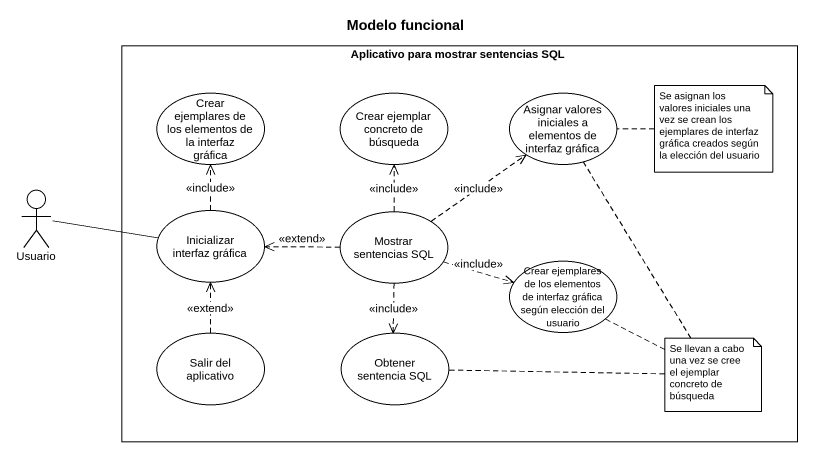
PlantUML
@startuml
title Modelo funcional
rectangle "Aplicativo para mostrar sentencias SQL" as Aplicativo_para_mostrar {
  usecase "Crear ejemplares de los elementos de la interfaz gráfica" as Crear_ejemplares_de_los
  usecase "Crear ejemplar concreto de búsqueda" as Crear_ejemplar_concreto_de
  usecase "Asignar valores iniciales a elementos de interfaz gráfica" as Asignar_valores_iniciales_a
  usecase "Inicializar interfaz gráfica" as Inicializar_interfaz_gráfica
  usecase "Mostrar sentencias SQL" as Mostrar_sentencias_SQL
  usecase "Crear ejemplares de los elementos de interfaz gráfica según elección del usuario" as Crear_ejemplares_de_los_2
  usecase "Salir del aplicativo" as Salir_del_aplicativo
  usecase "Obtener sentencia SQL" as Obtener_sentencia_SQL
}
actor Usuario
Usuario -right- Inicializar_interfaz_gráfica
Inicializar_interfaz_gráfica .up.> Crear_ejemplares_de_los : <<include>>
Mostrar_sentencias_SQL .up.> Crear_ejemplar_concreto_de : <<include>>
Mostrar_sentencias_SQL .up.> Asignar_valores_iniciales_a : <<include>>
Mostrar_sentencias_SQL .left.> Inicializar_interfaz_gráfica : <<extend>>
Mostrar_sentencias_SQL .right.> Crear_ejemplares_de_los_2 : <<include>>
Mostrar_sentencias_SQL ..> Obtener_sentencia_SQL : <<include>>
Salir_del_aplicativo .up.> Inicializar_interfaz_gráfica : <<extend>>
note right of Asignar_valores_iniciales_a : Se asignan los valores iniciales una vez se crean los ejemplares de interfaz gráfica creados según la elección del usuario
note as N2
  Se llevan a cabo una vez se cree el ejemplar concreto de búsqueda
end note
N2 .. Obtener_sentencia_SQL
N2 .. Crear_ejemplares_de_los_2
N2 .. Asignar_valores_iniciales_a
@enduml
